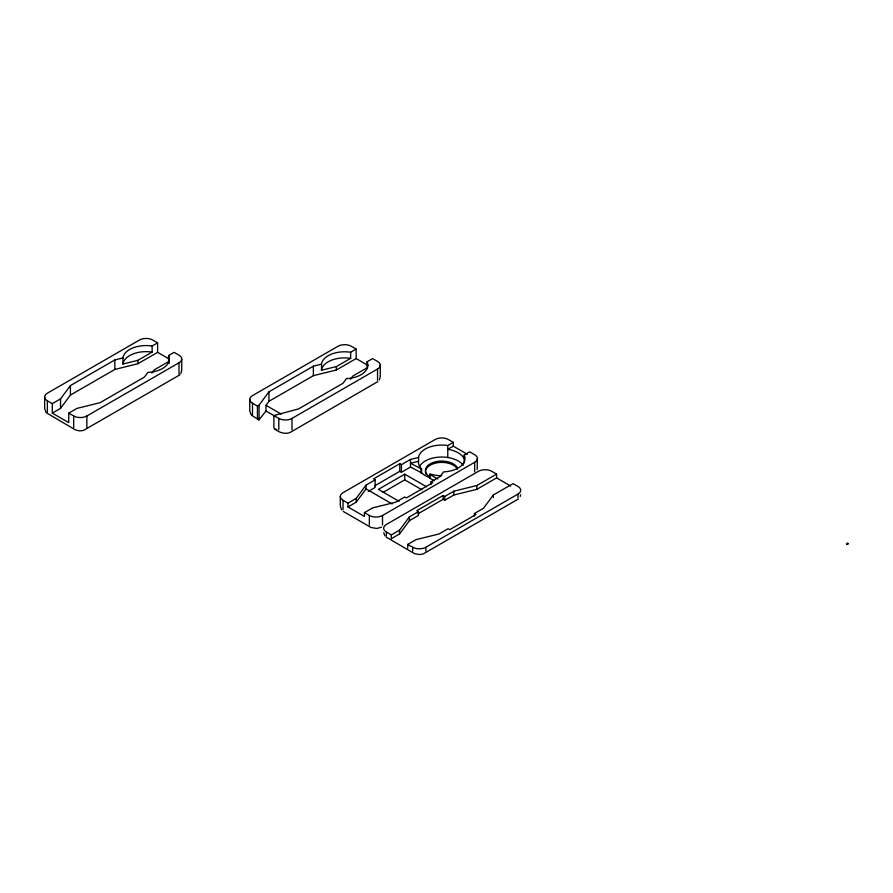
<?xml version="1.0" encoding="UTF-8"?>
<svg xmlns="http://www.w3.org/2000/svg" width="893" height="893" viewBox="0 0 893 893"><rect width="100%" height="100%" fill="white"/><g stroke="black" fill="none" stroke-linecap="round" stroke-linejoin="round"><path stroke-width="1.34" d="M122.955 357.937L123.033 357.245A23.274 13.44 0 0 1 152.123 346.015L157.614 342.845L157.614 352.344L137.868 363.741L114.84 369.445L70.413 395.086L60.534 408.391L52.307 413.135L52.307 403.636L60.534 398.892L70.413 385.586L114.84 359.946L122.955 357.937L122.955 364.02L137.868 360.325L152.123 352.099L152.123 346.015M122.955 364.02L123.033 363.317A23.274 13.44 0 0 1 152.123 352.099M350.659 352.244L350.659 358.327L336.404 366.554L321.48 370.238L321.569 363.462A23.274 13.44 0 0 1 350.659 352.244L356.151 349.074L356.151 358.573L336.404 369.97L313.376 375.674L268.949 401.314L265.98 405.31L265.98 411.014L259.07 419.81A4.655 2.69 -60 0 1 257.43 417.466L257.43 406.069L252.496 403.223A9.31 5.369 0 0 1 252.496 395.621L338.056 346.227A9.31 5.369 0 0 1 351.217 346.227L356.151 349.074M321.48 370.238L321.569 369.546A23.274 13.44 0 0 1 350.659 358.327M441.756 475.735A23.274 13.44 0 0 1 430.113 473.937L429.555 478.056L430.113 477.733A23.274 13.44 0 0 1 421.596 472.821L421.596 469.015A23.274 13.44 0 0 1 418.482 462.306L418.683 456.747A23.274 13.44 0 0 1 447.773 445.529L453.276 442.348L453.276 446.154L467.374 454.291M477.152 469.673L477.387 458.5M520.641 494.767L520.251 496.419M180.81 373.587L181.737 370.394L181.737 358.997M379.346 379.815L380.273 376.623L380.273 365.226M151.933 373.051L154.322 369.825L168.576 361.598L168.576 355.514L174.068 352.344L179.002 355.191A9.31 5.369 0 0 1 179.002 362.792L179.002 374.189M257.43 406.069L259.07 405.121L268.949 391.815L313.376 366.175L321.48 364.165M350.458 379.279L352.858 376.053L367.112 367.827L367.112 361.743L372.604 358.573L377.538 361.419A9.31 5.369 0 0 1 377.538 369.021L377.538 380.418M453.276 442.348L448.331 439.501A9.31 5.369 0 0 0 435.17 439.501L343.035 492.702A9.31 5.369 0 0 0 343.035 500.303L347.969 503.15L356.195 498.394L366.063 485.1L375.116 479.876L375.116 487.478L368.329 491.396M347.969 503.15L347.969 506.945L356.195 502.201L366.063 488.895L366.063 485.1M399.528 530.163L409.407 516.868L418.449 511.644L418.449 515.44L409.407 520.664L399.528 533.958L391.301 538.713L391.301 534.918L399.528 530.163L399.528 533.958M517.996 497.87L517.996 494.063A9.31 5.369 0 0 0 517.996 486.462L513.062 483.615L493.316 495.012L483.448 508.318L474.395 513.542L474.395 516.076M847.725 543.346L846.575 543.915L847.892 543.536M847.904 544.004L847.535 544.205M179.939 374.803L83.328 430.515L79.377 430.873L75.447 429.913L46.436 412.8M377.839 381.601L291.051 431.933C285.749 434.947 279.286 432.592 274.843 429.098M518.297 499.042L423.249 553.917L419.275 554.575L414.441 553.582L386.077 537.039M847.424 543.759L846.709 543.804M52.307 413.135L68.761 422.635L68.761 413.135L76.988 408.391L100.027 402.687L144.454 377.047L147.925 372.359L149.131 372.314A23.274 13.44 0 0 0 168.576 355.514M68.761 413.135L73.706 415.993A9.31 5.369 0 0 0 86.867 415.993L179.002 362.792M265.98 411.014L278.817 418.415A9.31 5.369 0 0 0 291.978 418.415L377.538 369.021M418.605 457.439L410.49 459.449L401.437 464.673L399.796 463.724L373.475 478.927L375.116 479.876M374.669 485.837L399.796 471.325L401.437 472.274L410.49 467.05L421.596 472.821M426.62 486.808L404.73 474.172L378.409 489.375L399.138 501.341M453.276 446.154L447.773 449.324A23.274 13.44 0 0 1 464.226 458.823M418.605 461.246L410.49 463.255L421.596 469.015M383.197 492.311L404.73 479.876L422.009 489.855M347.969 506.945L364.422 516.444L364.422 512.649L372.649 507.894L395.677 502.201L404.73 496.977L406.382 497.926L432.703 482.722L431.062 481.774L431.062 484.307M431.062 481.774L440.104 476.549L443.587 471.861L444.792 471.817A23.274 13.44 0 0 0 464.226 455.028L469.729 451.847L474.663 454.704A9.31 5.369 0 0 1 474.663 462.306L474.663 471.805M364.422 512.649L369.356 515.495A9.31 5.369 0 0 0 382.517 515.495L474.663 462.306M418.002 513.799L443.14 499.287L444.781 500.236L453.834 495.012L476.862 489.319L496.608 477.911L496.608 474.116L476.862 485.513L453.834 491.217L444.781 496.441L443.14 495.492L416.808 510.684L418.449 511.644M407.755 548.213L407.755 544.417L415.982 539.662L439.021 533.958L448.074 528.734L449.715 529.683L476.047 514.491L474.395 513.542M407.755 544.417L412.7 547.264A9.31 5.369 0 0 0 425.861 547.264L517.996 494.063M848.272 543.692L847.01 544.138M381.59 527.116L376.846 528.477L371.108 527.517L343.314 511.477M276.64 429.41L275.524 429.31A4.655 2.69 -60 0 1 273.883 426.966L273.883 415.569L298.563 408.916L342.99 383.276L346.462 378.587L347.667 378.543A23.274 13.44 0 0 0 367.112 361.743M356.151 358.573L367.905 365.36M496.608 474.116L491.675 471.27A9.31 5.369 0 0 0 478.514 471.27L386.368 524.459A9.31 5.369 0 0 0 386.368 532.061L386.368 535.867M496.608 477.911L510.718 486.06M429.555 474.261L437.76 478.994M429.555 478.056L434.244 480.769M157.614 342.845L152.681 339.999A9.31 5.369 0 0 0 139.52 339.999L47.374 393.188A9.31 5.369 0 0 0 47.374 400.79L47.374 412.186M265.98 405.31L281.15 414.062M157.614 352.344L169.369 359.131M258.39 419.598L251.558 415.223M366.063 488.895L392.127 503.942M386.368 532.061L391.301 534.918M47.374 400.79L52.307 403.636M384.928 535.878L383.722 532.764M341.595 509.814L340.3 505.996L340.3 496.497M251.056 414.642L249.761 410.813L249.761 399.417M45.934 412.209L44.65 408.391L44.65 396.994M847.624 543.212L847.591 543.826M493.316 495.012L493.316 497.546M476.862 485.513L476.862 489.319M464.226 455.028L464.226 462.909M453.834 491.217L453.834 495.012M447.773 445.529L447.773 457.495M444.781 496.441L444.781 500.236M443.14 495.492L443.14 499.287M425.861 547.264L425.861 551.059M421.038 469.338L421.038 473.145M412.7 547.264L412.7 551.059M410.49 459.449L410.49 467.05M409.407 516.868L409.407 520.664M404.73 474.172L404.73 479.876M401.437 464.673L401.437 472.274M399.796 463.724L399.796 471.325M382.517 515.495L382.517 524.995M369.356 515.495L369.356 524.995M356.195 498.394L356.195 502.201M343.035 500.303L343.035 509.803M336.404 366.554L336.404 369.97M313.376 366.175L313.376 375.674M291.978 418.415L291.978 429.823M278.817 418.415L278.817 429.823M268.949 391.815L268.949 401.314M259.07 405.121L259.07 419.81M252.496 403.223L252.496 414.62M137.868 360.325L137.868 363.741M114.84 359.946L114.84 369.445M86.867 415.993L86.867 427.39M73.706 415.993L73.706 427.39M70.413 385.586L70.413 395.086M60.534 398.892L60.534 408.391M168.576 361.598A23.274 13.44 0 0 1 169.168 363.317M419.275 466.994A23.274 13.44 0 0 1 440.227 457.06A23.274 13.44 0 0 1 463.255 465.331M430.236 477.119A16.286 9.399 0 0 1 433.607 462.328A16.286 9.399 0 0 1 457.484 468.032M426.017 474.239A16.286 9.399 0 0 1 437.537 462.719A16.286 9.399 0 0 1 457.484 469.372"/></g></svg>
